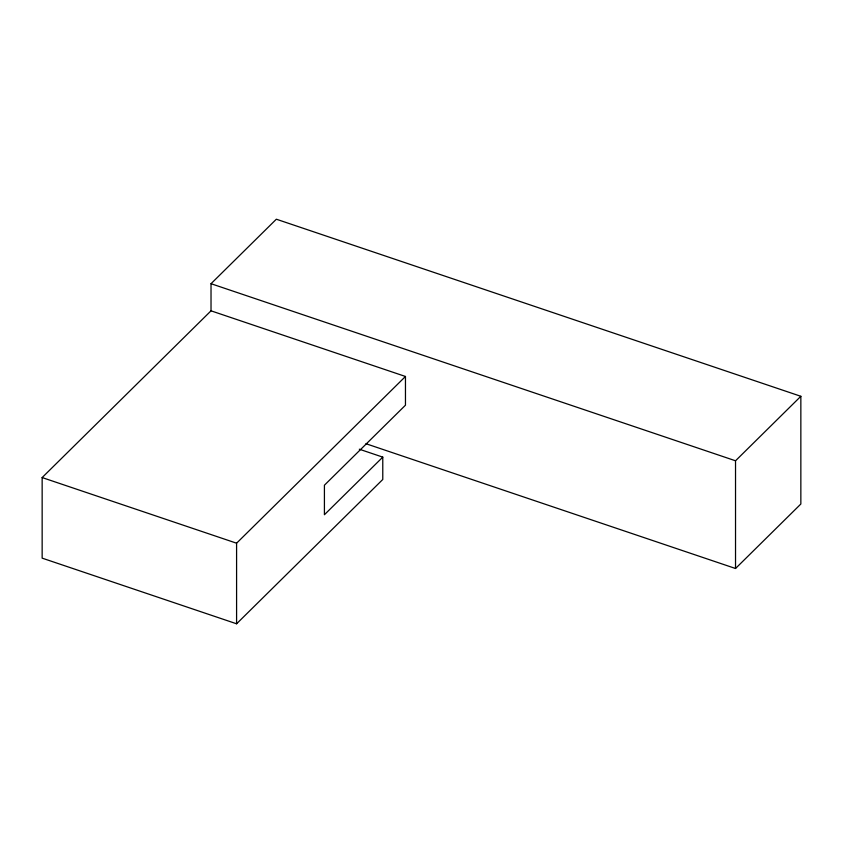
<?xml version="1.0" encoding="UTF-8"?>
<svg xmlns="http://www.w3.org/2000/svg" width="843" height="843" viewBox="0 0 843 843"><rect width="100%" height="100%" fill="white"/><g stroke="black" fill="none" stroke-linecap="round" stroke-linejoin="round"><path stroke-width="1.26" d="M359.308 449.203L382.775 457.127L382.775 479.467L236.588 623.788L42.15 558.14L42.15 477.559L211.024 310.825L211.024 283.701L276.346 219.212L800.85 396.294L800.85 504.009L735.528 568.498L365.946 443.713M236.588 623.788L236.588 543.198L405.462 376.473L211.024 310.825M382.775 457.127L324.418 514.725L324.418 485.21L405.462 405.198L405.462 376.473M735.528 568.498L735.528 460.784L800.85 396.294M211.024 283.701L735.528 460.784M42.15 477.559L236.588 543.198"/></g></svg>
